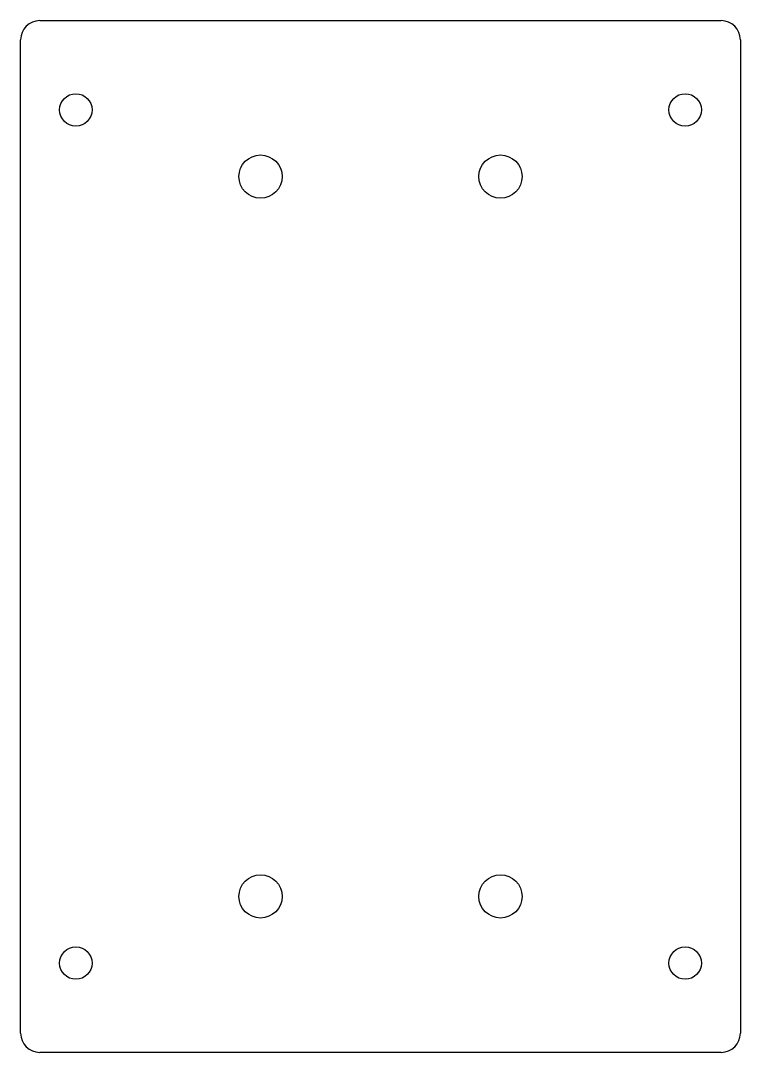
# Model space of a CAD drawing. Extents: x -75 to 75, y -108 to 108.
import ezdxf

# ---------------------------------------------------------------- set-up
doc = ezdxf.new("R2010")
doc.units = 0
doc.layers.add('Shape2DView', color=7, linetype='CONTINUOUS')

msp = doc.modelspace()

# ---------------------------------------------------------------- linework, layer by layer
at = {"layer": 'Shape2DView'}
for p, q in [((-71, 107.5), (71, 107.5)), ((-75, -103.5), (-75, 103.5)), ((75, 103.5), (75, -103.5)), ((71, -107.5), (-71, -107.5))]:
    msp.add_line(p, q, dxfattribs=at)
for centre, radius in [((-63.5, 88.9), 3.38), ((63.5, 88.9), 3.38), ((-25, 75), 4.5), ((25, 75), 4.5), ((-25, -75), 4.5), ((25, -75), 4.5), ((-63.5, -88.9), 3.38), ((63.5, -88.9), 3.38)]:
    msp.add_circle(centre, radius, dxfattribs=at)
for centre, start, end in [((-71, 103.5), 90, 180), ((71, 103.5), 0, 90), ((-71, -103.5), 180, -90), ((71, -103.5), -90, 0)]:
    msp.add_arc(centre, 4, start, end, dxfattribs=at)

doc.saveas('drawing.dxf')
